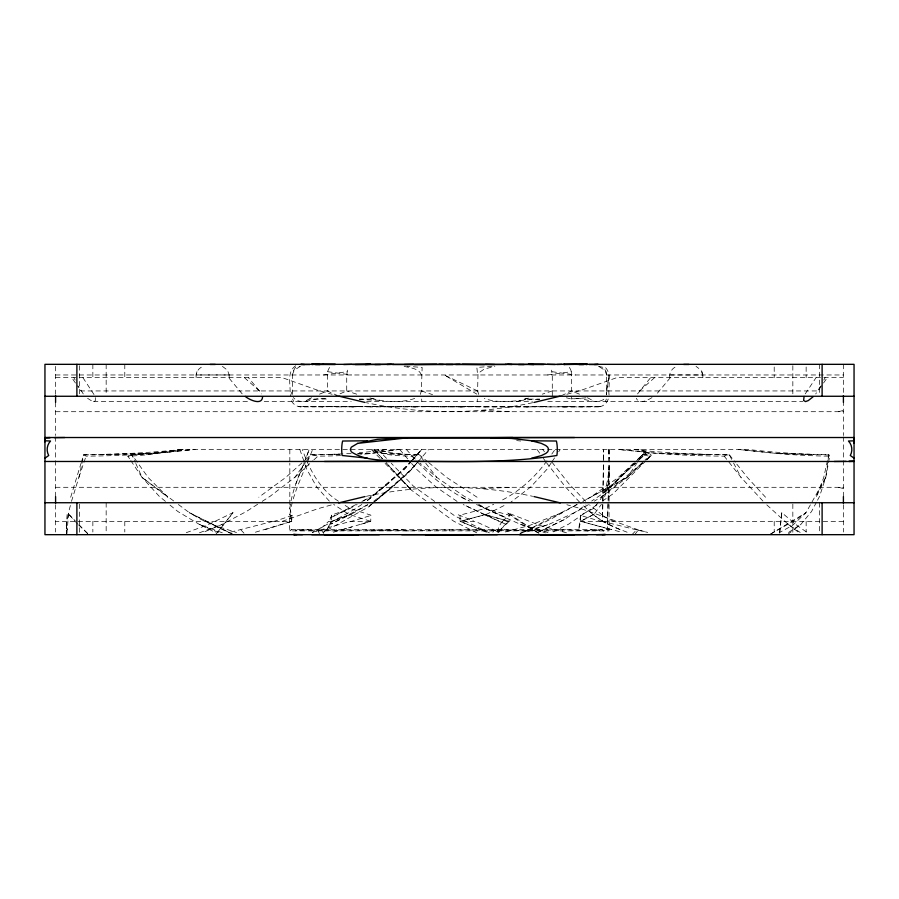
<?xml version="1.0" encoding="UTF-8"?>
<svg xmlns="http://www.w3.org/2000/svg" width="899" height="899" viewBox="0 0 899 899"><rect width="100%" height="100%" fill="white"/><g stroke="black" fill="none" stroke-linecap="round" stroke-linejoin="round"><path stroke-width="0.67" stroke-dasharray="4.5 3.37" d="M608.511 449.5L609.196 466.536L609.016 530.882L289.984 530.882C286.848 506.856 298.446 484.808 307.008 463.165M255.395 532.219L291.804 521.308L291.804 515.138L289.815 508.542L289.826 463.232M289.826 461.861L289.826 449.5M552.289 396.268L552.289 374.973L551.537 370.141M609.039 394.942C607.87 385.604 612.904 372.107 603.296 365.758M609.162 469.379L609.196 466.536L607.23 529.556L609.162 469.379L607.623 487.011L603.409 500.889M627.12 532.219L613.556 526.96L602.499 521.308L602.824 501.979M602.847 500.597L603.499 460.546M603.521 459.164L603.679 449.5L603.454 462.064M361.162 524.184L370.759 521.341L370.871 515.138L350.026 508.542L344.25 504.878M620.04 529.646L602.499 521.308L603.431 463.468M598.408 366.331L603.667 367.455L606.375 372.22L606.488 394.403M609.196 449.5C609.072 466.839 609.657 486.101 599.397 500.844M781.793 512.711L779.478 534.669L781.793 512.711L796.986 525.376L806.92 532.343M477.155 401.595L477.347 399.021M66.829 534.669L66.29 525.376L67.268 512.711L75.089 520.701M66.942 533.309L68.74 511.598L71.145 502.642M562.291 530.882L562.414 529.556L587.643 530.882L601.375 529.556L603.577 530.882L609.196 529.556L289.815 529.556M420.249 394.403L421.395 390.941L422.137 367.455L407.022 366.286M571.719 396.268L571.438 399.021C582.001 395.436 597.172 407.281 605.712 397.515M292.512 394.403L292.624 372.22L295.333 367.455L300.592 366.32M196.151 377.636C195.263 372.714 198.51 368.174 202.972 366.365M292.299 374.973L294.187 370.264L299.592 366.803M669.766 377.636C668.878 372.714 672.137 368.174 676.587 366.365M829.721 456.141L828.743 454.636L823.731 477.56L816.045 497.226L825.788 477.358L828.743 454.636L777.95 453.579L738.529 449.5L777.95 453.579A260.148 45.793 11.1 0 0 829.721 456.141L825.788 477.358L819.63 496.248L817.124 500.968M580.653 515.138L578.698 529.556L580.653 521.308L580.653 515.138L593.329 508.542L598.532 501.945M606.342 394.942L609.106 374.973L606.701 390.941M347.464 370.141L346.722 374.973L346.722 390.941L335.563 395.74M289.815 508.542C292.254 487.786 302.154 468.93 309.2 449.5L305.278 459.636M66.593 534.669L66.526 524.353L68.74 511.598M329.675 367.455A10.642 8.147 -90 0 0 327.686 371.692L327.281 390.941L337.721 395.74M497.967 532.275L498.462 527.196L502.226 521.364L509.149 521.308L509.149 515.138L485.145 508.542L476.537 504.496M71.493 501.361L78.91 477.358L83.809 454.636L150.807 453.579L195.061 449.5L150.807 453.579A260.148 62.683 -5.6 0 1 86.046 456.141L83.809 454.636L81.36 462.277M228.425 374.95L196.151 374.973L196.96 371.692M478.751 394.403L477.605 390.941L478.021 373.4L484.314 368.995L494.866 366.387M70.684 497.226L80.944 463.547M78.91 477.358L86.046 456.141M306.143 401.595L306.581 400.336L311.279 397.987M290.265 396.268L292.299 390.941M295.94 483.707L304.783 460.906M605.33 401.595L606.375 399.021M307.525 461.929L312.65 449.5M608.241 399.021C606.96 403.786 602.285 407.123 597.374 406.921L598.97 406.55L563.572 406.921M492.877 532.275L493.944 529.882L475.324 521.364L460.041 521.308L460.041 515.138L484.921 508.542L493.708 504.272M816.494 502.148L811.494 511.598L800.897 524.353L788.412 533.871M820.607 386.109L815.73 393.931M823.832 380.063L825.125 377.636M825.788 477.358L805.976 512.711L792.536 525.376L779.264 532.68M805.246 393.863L816.078 377.636M371.703 504.272L368.568 506.867L323.55 532.219L326.618 529.646L331.495 521.308L331.495 515.138L349.846 508.542L357.161 504.418M498.833 532.219L502.642 526.96L509.07 521.364L483.28 514.194L463.21 504.564M637.526 393.931L650.595 377.636M551.323 462.749L546.895 469.379L530.657 487.011L510.857 502.159M552.065 461.648L555.02 457.231M558.717 451.714L560.189 449.5M637.279 462.592L627.232 477.358L602.51 496.248L594.329 501.125M638.054 461.457L642.684 454.636L649.303 453.579A260.148 10.035 14.8 0 1 648.921 456.141L644.976 459.996M232.976 512.711L215.625 534.669L232.976 512.711L206.556 525.376L185.857 532.815M823.54 383.019L827.282 377.636M821.697 385.682L818.023 390.941L80.977 390.941L77.314 385.682M262.193 501.361L270.172 496.248L294.838 477.358L305.446 462.592M306.267 461.457L311.155 454.636L340.732 454.164M546.94 460.827C534.804 477.639 518.667 492.09 499.99 501.215M551.817 454.029L555.076 449.5M594.149 514.194L580.653 521.308L594.149 514.194L601.409 504.339M634.773 534.669L638.335 529.882L647.527 532.377M670.362 377.636L656.832 393.863M416.979 463.019L408.079 473.413L372.838 503.249M417.866 461.974L428.553 449.5M412.034 460.659L404.123 469.795L366.219 501.462L388.02 483.707L409.966 462.592M412.911 459.647L421.698 449.5L412.663 459.569M326.618 529.646L328.955 526.96L331.495 521.308L351.34 514.194L367.792 504.833M411.753 460.58L405.46 467.626L365.174 502.35M410.877 461.58L421.698 449.5M632.008 534.669L636.571 529.882L647.696 532.377M634.93 462.603L607.769 490.169L591.722 501.024M635.896 461.614L644.628 452.748L637.717 459.535M646.033 460.648L613.039 493.832L602.768 500.844M647.01 459.681L650.887 455.771L646.583 459.367M635.694 462.974L605.128 491.506L633.773 463.412M643.999 460.962L627.232 477.358L583.316 501.103M500.395 529.646L509.149 521.308L483.28 514.194L505.553 524.184L463.176 504.474M375.872 500.822L392.571 487.011L411.281 469.379L418.552 461.007L411.281 469.379L374.816 501.384M633.503 463.232L618.186 477.56L590.519 497.226M637.582 459.411L642.684 454.636L648.921 456.141M605.128 491.506L635.413 463.21M639.459 459.445L645.516 453.781M639.773 459.164L644.864 454.411A254.282 9.81 14.8 0 0 638.312 449.5M294.838 477.358L312.931 460.749M313.931 459.827L317.954 456.141A260.148 58.311 7.6 0 0 340.631 455.613M642.661 463.277L627.232 477.358L582.743 501.372M646.774 459.524L650.887 455.771M301.963 462.884L285.612 477.56L258.8 497.226M306.053 459.22L311.155 454.636L317.954 456.141M639.594 390.941L654.596 377.636M373.77 502.294L368.568 506.867L371.77 504.159M602.51 496.248L642.291 462.963M295.704 365.758C286.096 372.107 291.13 385.604 289.961 394.942M373.602 501.316L392.571 487.011M363.263 500.979L369.354 497.552L388.02 483.707M289.984 530.882L291.782 529.556M597.071 504.732L568.539 524.207L551.323 532.826M564.212 519.622L536.95 532.86L564.212 519.622L585.991 504.89M788.502 532.455L800.897 524.353M361.859 504.485L353.026 510.183L312.549 532.377M257.631 504.283L246.225 511.598L222.154 524.353L203.039 532.5M770.701 533.961L805.976 512.711L796.593 519.375L770.701 534.006M651.989 397.616C647.864 400.156 638.818 404.82 636.335 398.302M588.474 504.62L576.776 511.598L548.986 524.353L523.982 532.871M576.562 504.71L550.491 519.375L519.813 534.085L577.327 504.328M311.638 397.718L309.02 399.122L327.562 399.021C316.999 395.436 301.828 407.281 293.288 397.515M516.543 401.595L529.904 397.718L524.623 399.122L539.703 399.066M367.556 504.744L330.574 524.184L351.34 514.194L331.484 521.364L328.652 521.364L322.314 527.196L317.841 529.882L319.752 534.669M355.667 504.687L330.765 517.655L349.846 508.542M361.892 501.44L369.354 497.552M486.55 532.219L460.176 521.364L486.786 514.194L506.036 504.564M561.279 395.74L571.719 390.941L579.439 394.167M319.55 394.167L327.281 390.941M561.729 512.711L529.769 525.376L503.384 532.523M127.827 456.141C145.604 451.433 165.146 454.872 183.138 449.5L156.336 453.579A260.148 19.845 -14.4 0 1 127.827 456.141L130.063 459.49M199.454 532.792L222.154 524.353M282.174 521.364L317.684 508.767L332.124 504.732M552.289 390.941L542.322 394.167M587.643 530.882L591.789 529.556L603.577 530.882M414.731 398.448C399.999 403.426 383.817 401.999 369.096 397.718L374.377 399.122L359.297 399.066M265.093 529.646L291.804 521.308L289.815 514.194L291.658 521.364L55.592 521.364M728.224 454.939L659.27 453.579L618.962 449.5L659.27 453.579A260.148 67.144 -1.1 0 0 724.201 456.141L729.224 454.636L735.303 462.277M520.802 532.68L548.986 524.353M333.405 532.219L370.759 521.341L348.542 514.194L333.686 504.418M272.981 521.364L229.616 532.377M342.429 529.646L351.711 526.96M312.256 532.377L350.228 521.364L370.759 521.341M566.876 394.268L581.316 390.233L616.826 377.636L843.408 377.636M838.553 411.708L843.408 410.394M486.786 514.194L460.041 521.308L480.684 529.646M643.942 454.939L649.303 453.579L640.436 449.5L649.303 453.579M417.619 454.939L382.626 453.579L371.804 449.5L382.626 453.579A260.148 37.927 -12.5 0 0 411.832 456.141L419.069 454.636L427.609 461.693M532.624 402.707C478.066 414.506 420.934 414.506 366.376 402.707M366.376 496.293C420.934 484.494 478.066 484.494 532.624 496.293M311.357 530.882L307.211 529.556L295.423 530.882L297.625 529.556C334.473 531.612 371.366 528.826 408.213 530.882C459.704 528.511 511.093 531.815 562.414 529.556M490.787 530.882L498.844 529.556L529.264 530.882M357.836 453.871L370.197 453.579L398.572 449.5L370.197 453.579A260.148 58.311 7.6 0 1 360.881 454.422M323.528 374.973L347.048 371.692M547.648 374.973L571.314 371.692L571.719 390.941M586.036 397.83L571.438 399.021L566.404 397.796M491.967 366.286L476.863 367.455L477.605 374.973M87.574 398.302L92.192 401.269L94.361 401.505L95.384 400.527L95.305 397.616M131.018 454.939L156.336 453.579M304.312 406.921L333.327 406.55L321.831 406.921M481.628 488.607L511.115 487.292M369.747 530.882L400.156 529.556L408.213 530.882M539.625 399.516C521.263 398.853 502.17 405.011 484.28 398.448M351.846 406.921L362.567 406.55L335.428 406.921M562.1 406.921L573.944 406.55L545.435 406.921M600.734 406.55L575.989 406.921M312.515 454.939L339.979 454.287M460.063 406.921L476.032 406.55L436.678 406.921M84.248 454.939L150.807 453.579M357.577 453.826L370.197 453.579M526.409 406.921L547.21 406.55L483.19 406.921M413.607 406.921L436.442 406.55L370.658 406.921M55.592 374.973L843.408 374.973M55.592 377.636L282.174 377.636L317.684 390.233L332.124 394.268M93.417 401.572L250.214 401.561M264.194 401.572L351.206 401.572M366.635 401.572L532.365 401.572M547.794 401.572L802.785 401.572M598.543 406.921L300.041 406.55L301.008 406.921C296.31 406.887 291.995 403.55 290.759 399.021M55.592 411.708L843.408 411.708M55.592 487.292L843.408 487.292M843.408 521.364L616.826 521.364L581.316 508.767L566.876 504.732M670.575 374.95L702.849 374.973L702.849 377.636M462.322 406.921L422.979 406.55L438.937 406.921M415.81 406.921L351.801 406.55L372.591 406.921M659.27 453.579L729.224 454.636L732.943 461.805M528.342 406.921L462.558 406.55L485.393 406.921M353.565 406.921L325.056 406.55L336.911 406.921M382.626 453.579L419.069 454.636L424.946 462.21M323.011 406.921L298.266 406.55L304.84 406.921M777.95 453.579L828.945 454.939M359.375 399.516L380.086 400.336L382.457 401.595M481.628 410.394L511.115 411.708M516.655 440.577L520.735 441.027M702.647 374.95L701.051 370.141L696.028 366.365M229.031 374.95L229.234 377.636M327.686 371.692L351.363 374.973M551.952 371.692L575.472 374.973M404.134 366.387C409.978 367.837 419.136 368.253 421.395 374.973M636.571 529.882L602.555 521.364L592.587 514.194L580.585 503.08M638.335 529.882L614.523 521.364L580.833 521.364L621.647 532.219M838.553 487.292L843.408 488.607M580.653 521.308L611.264 529.646M566.494 532.815L539.782 525.376L507.384 512.711L516.183 519.375L539.771 533.939L507.384 512.711M478.493 504.249L491.674 511.598L520.454 524.353L548.536 532.68M356.689 394.167L346.722 390.941M178.384 504.496L189.386 512.711L214.591 525.376L236.538 532.556M421.395 390.941L432.554 394.627M520.454 524.353L545.435 532.871M222.289 532.792L199.275 524.353L177.98 511.598L169.619 504.777M218.468 532.5L199.275 524.353L216.131 532.849M485.145 508.542L506.036 517.655L476.953 504.44M418.08 462.592C432.689 478.178 449.893 492.011 469.368 500.99M461.783 497.552L469.154 501.024M599.408 366.803L604.813 370.264L606.701 374.973M477.605 390.941L444.275 374.973L476.841 394.144M489.416 532.86L454.984 516.037L439.173 504.654M214.591 525.376L230.009 532.927M476.728 532.826L453.68 521.173L431.52 504.901M493.944 529.882L498.619 532.377M587.362 397.718L592.419 400.336L592.857 401.595M222.413 366.365L227.425 370.141L229.234 374.973M472.492 500.912L464.109 496.248L436.7 477.358L420.114 463.21M338.462 501.215C320.078 489.741 309.335 469.458 302.39 449.5M477.066 497.226L446.837 477.56L428.677 462.569M766.802 504.878L788.198 524.353L800.166 532.455M457.085 501.395L436.06 487.011L416.664 469.379L409.528 461.007M592.587 514.194L602.499 521.308M434.655 501.395L413.203 485.943L391.279 463.288M602.499 515.138L589.497 504.878M425.98 500.844L411.573 490.27L386.042 462.828M130.816 460.603L142.042 477.358L173.979 501.204M788.198 524.353L800.571 533.871M135.805 463.468L142.042 477.358L167.832 497.226L148.2 477.56L138.064 463.367M165.45 501.361L159.179 496.248L142.042 477.358M411.832 456.141L415.979 459.67M244.404 377.636L259.406 390.941L261.474 393.931M585.564 501.215L568.842 483.707L550.918 460.827M77.752 524.151L67.268 512.711M78.752 525.106L88.776 534.669L79 524.69M762.903 501.046L740.99 477.358L727.561 460.378M242.168 393.863L228.638 377.636M371.343 449.5L380.176 458.445M385.087 463.423L411.573 490.27L386.188 462.749M377.94 449.5L386.514 458.366M240.887 529.882L245.405 534.669M579.585 502.159L565.527 487.011L546.502 462.749M382.423 458.67L373.962 449.5L382.322 458.726M765.555 497.226L747.474 477.56L736.18 463.367M406.359 449.5L417.17 461.58M329.36 501.159L316.706 487.011L306.84 469.379L304.649 463.165M399.718 449.5L408.64 459.962M259.406 390.941L248.405 377.636M83.27 393.931L78.393 386.109M724.201 456.141L726.729 459.322M425.778 463.288L436.7 477.358M321.022 529.882L324.73 534.669M542.816 449.5L544.434 451.77M137.289 462.277L131.827 454.636L135.232 462.21M537.085 449.5L540.232 453.916M543.367 458.333L545.715 461.648M75.46 383.019L71.718 377.636M82.922 377.636L94.417 395.189M73.875 377.636L75.168 380.063M733.562 463.007L740.99 477.358M292.624 399.021L293.67 401.595M299.828 449.5L304.21 461.929M702.04 371.692L702.849 374.973M66.29 525.376L67.74 532.017M497.9 529.882L498.248 532.377M336.586 529.556L336.709 530.882M421.653 399.021L421.845 401.595M66.526 524.353L66.751 532.084M608.994 449.5L609.196 458.535M843.408 364.331L843.408 394.324M843.408 401.111L843.408 435.498M843.408 436.903L843.408 459.299M843.408 460.693L843.408 496.563M843.408 504.676L843.408 532.006M819.45 364.331L819.45 394.886M819.45 502.732L819.45 533.276M806.145 366.994L806.145 377.636M806.145 521.364L806.145 532.006M792.839 365.724L792.839 396.268M792.839 504.114L792.839 534.669M774.208 366.994L774.208 377.636M774.208 521.364L774.208 532.006M449.5 529.556L449.5 530.882M124.792 364.331L124.792 377.636M124.792 521.364L124.792 532.006M106.161 364.331L106.161 394.886M106.161 502.732L106.161 533.276M92.855 364.331L92.855 377.636M92.855 521.364L92.855 532.006M79.55 365.724L79.55 396.268M79.55 504.114L79.55 534.669M55.592 366.365L55.592 394.324M55.592 402.437L55.592 435.498M55.592 436.903L55.592 459.299M55.592 460.693L55.592 497.889M55.592 504.676L55.592 532.006M138.525 454.411A254.282 19.396 -14.4 0 0 178.935 449.5L748.238 449.5A254.282 44.759 11.1 0 0 814.505 454.411M369.264 515.97A156.19 7.731 -17.8 0 1 347.879 522.398M602.431 521.667A156.19 27.633 14.9 0 1 580.271 515.363M458.22 514.779A156.19 13.71 17.3 0 1 473.515 520.948M331.506 515.138A156.19 44.736 7 0 1 328.832 521.386M292.4 515.251A156.19 42.073 -9.1 0 1 273.498 521.532M502.665 521.285A156.19 32.443 -13.5 0 1 509.744 515.048M614.028 521.465A156.19 48.175 1.2 0 1 602.083 515.194M408.449 454.411A254.282 37.073 -12.5 0 1 379.85 449.5M709.289 454.411A254.282 65.627 -1.1 0 1 633.211 449.5M181.755 449.5A254.282 61.267 -5.6 0 1 102.767 454.411M386.199 449.5A254.282 56.997 7.6 0 1 359.285 452.748M351.172 453.366A254.282 56.997 7.6 0 1 344.182 453.781M342.879 453.849A254.282 56.997 7.6 0 1 328.113 454.411M569.325 367.455A10.642 8.147 -90 0 1 571.314 371.692M232.302 534.085L200.837 519.375L189.386 512.711L232.335 534.062"/><path stroke-width="1.35" d="M44.95 461.479L44.95 364.331L854.05 364.331L854.05 437.521L854.05 534.669L44.95 534.669L44.95 461.479L854.05 461.479M44.95 441.847L44.95 437.701L49.928 437.521M854.05 438.51L854.05 443.297M804.077 396.425L803.616 400.527L805.583 401.572L808.246 400.594L812.999 396.875M44.95 458.209L48.715 455.49A11.979 11.563 -90 0 1 50.558 441.027L44.95 440.791M357.701 443.364L351.284 447.196L350.34 449.5L351.284 451.804C367.77 462.749 389.66 459.445 408.404 461.299C457.962 461.513 507.755 463.187 556.886 455.49A11.979 3.102 90 0 0 556.402 441.027L531.466 440.791L511.553 438.442L490.596 437.701L408.404 437.701L377.299 439.33L357.701 443.364L408.404 437.701L574.517 437.521M560.313 396.111L533.95 402.437M338.687 502.889L365.05 496.563M586.305 364.623L587.631 364.331L563.572 364.331L564.842 364.466M531.466 458.209L541.299 455.636L545.817 453.444L547.716 451.804L548.671 449.5L547.716 447.196L545.817 445.556L541.299 443.364L531.466 440.791M352.498 364.466L380.468 364.556M311.773 534.669L379.322 534.669M594.52 364.544L597.992 364.331M300.682 364.544L309.908 364.522M602.173 534.669L605.409 534.489L596.52 534.669M210.108 364.466L215.277 364.466M683.723 364.466L688.892 364.466M365.264 364.578L370.658 364.331L355.285 364.544M849.072 461.479L854.05 461.288L848.768 461.344M556.807 364.522L562.1 364.331M854.05 440.836L848.442 441.027A11.979 11.563 -90 0 1 850.285 455.49L854.05 458.164M589.103 364.522L598.318 364.544M387.008 364.533L393.515 364.331M579.068 364.544L586.766 364.331M343.733 364.556L351.846 364.331M315.414 364.556L335.428 364.331M404.348 364.544L413.607 364.331M401.729 534.669L497.271 534.669M519.678 534.669L587.238 534.669M563.797 364.556L575.989 364.331M518.509 364.556L545.435 364.331M446.162 364.544L460.063 364.331M374.928 364.544L391.413 364.331M324.438 534.669L358.645 534.669M367.534 440.791L342.609 441.027A11.979 3.102 -90 0 0 342.114 455.49L367.534 458.209M392.593 364.544L443.308 364.544M414.428 364.544L436.678 364.331M455.692 364.544L506.384 364.544M44.95 437.701L50.232 437.656M54.187 437.622L64.75 437.521M490.596 437.701L512.79 437.521M386.21 461.479L408.404 461.299L324.483 461.479M834.25 461.479L846.128 461.367M540.355 534.669L574.562 534.669M425.317 534.669L473.683 534.669M44.95 396.268L854.05 396.268M44.95 437.521L854.05 437.521M44.95 502.732L854.05 502.732M294.917 534.669L293.602 534.489L302.491 534.669M323.539 364.353L311.369 364.331L312.706 364.623M462.322 364.331L484.572 364.544M543.715 364.544L528.342 364.331L533.736 364.578M507.587 364.331L524.072 364.544M438.937 364.331L452.838 364.544M323.011 364.331L335.203 364.556M485.393 364.331L494.652 364.544M575.461 364.353L583.597 364.556M547.154 364.331L555.267 364.556M312.245 364.331L319.932 364.544M505.485 364.331L511.981 364.533M293.602 534.489L296.827 534.669M301.008 364.331L304.48 364.544M365.05 402.437L338.687 396.111M533.95 496.563L560.313 502.889M245.27 396.425C249.394 399.841 262.025 405.842 262.587 396.875M843.408 395.684L843.408 402.437M843.408 496.563L843.408 503.316M822.113 364.331L822.113 396.268M822.113 502.732L822.113 534.669M76.887 364.331L76.887 396.268M76.887 502.732L76.887 534.669M55.592 395.684L55.592 402.437M55.592 496.563L55.592 503.316"/></g></svg>
